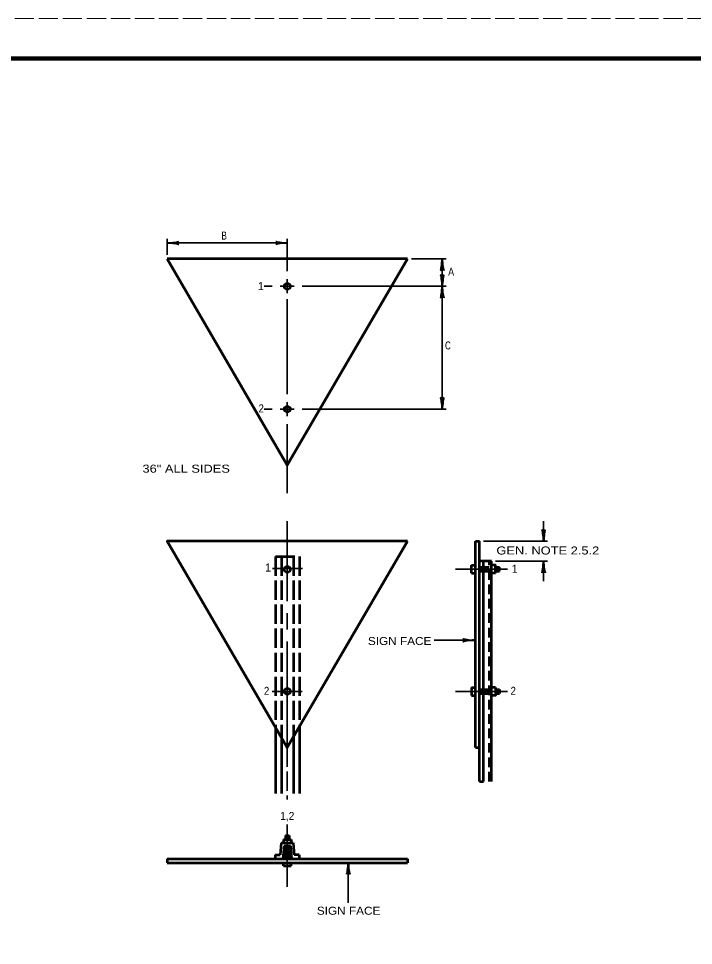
# Model space of a CAD drawing. Extents: x -68 to 613, y -1036 to -595.
# Drawn here: x 275.5 to 444, y -827 to -595.5 of the extents above; entities that cross this region are included whole.
import ezdxf
from ezdxf.enums import TextEntityAlignment as Align

# ---------------------------------------------------------------- set-up
doc = ezdxf.new("R2010")
doc.units = 0
doc.header["$LTSCALE"] = 0.8
doc.linetypes.add('LONG_DASHED', pattern=[7.5, 6, -1.5])
doc.linetypes.add('MEDIUM_DASHED', pattern=[4.5, 3, -1.5])
doc.layers.add('1', color=7, linetype='Continuous', lineweight=53)
doc.layers.add('61', color=7, linetype='Continuous', lineweight=35)

msp = doc.modelspace()

# ---------------------------------------------------------------- linework, layer by layer
at = {"layer": '1', "lineweight": 35}
for p, q in [((312.5613, -654.5509), (312.5613, -650.5509)), ((312.5613, -651.5509), (342.5613, -651.5509)), ((342.5613, -650.5509), (342.5613, -658.6261)), ((373.5613, -655.5509), (382.2473, -655.5509)), ((342.5613, -660.6261), (342.5613, -664.1261)), ((338.8113, -662.3761), (336.8113, -662.3761)), ((346.2473, -662.3761), (382.2473, -662.3761)), ((342.5613, -665.5555), (342.5613, -666.1261)), ((342.5613, -681.2257), (342.5613, -666.1261)), ((342.5613, -681.2257), (342.5613, -689.3009)), ((342.5613, -691.3009), (342.5613, -694.8009)), ((338.8113, -693.0509), (336.8113, -693.0509)), ((346.2473, -693.0509), (382.2473, -693.0509)), ((342.5613, -696.8009), (342.5613, -714.0509)), ((342.5613, -721.0509), (342.5613, -741.0509)), ((406.5613, -721.0509), (406.5613, -726.0509)), ((391.5613, -726.0509), (407.5613, -726.0509)), ((394.5613, -731.0509), (407.5613, -731.0509)), ((406.5613, -731.0509), (406.5613, -736.0509)), ((338.8754, -732.8761), (346.3754, -732.8761)), ((397.5613, -733.0509), (384.5613, -733.0509)), ((342.5613, -748.0509), (342.5613, -744.0509)), ((342.5613, -751.0509), (342.5613, -777.5509)), ((389.258, -750.7772), (379.2667, -750.7772)), ((338.8113, -763.5509), (346.3113, -763.5509)), ((397.5613, -763.5509), (384.5613, -763.5509)), ((342.5613, -796.8329), (342.5613, -812.3329)), ((357.7961, -806.3329), (357.7961, -816.3439))]:
    msp.add_line(p, q, dxfattribs=at)
at = {"layer": '1'}
for p, q in [((312.5613, -655.5509), (342.5613, -707.0509)), ((372.5613, -655.5509), (312.5613, -655.5509)), ((372.5613, -655.5509), (342.5613, -707.0509)), ((372.5613, -726.0509), (342.5613, -777.5509)), ((389.5613, -777.5509), (389.5613, -726.0509)), ((389.5613, -726.0509), (390.5613, -726.0509)), ((390.5613, -786.0509), (390.5613, -726.0509)), ((393.5613, -731.0509), (390.5613, -731.0509)), ((391.5613, -786.0509), (391.5613, -731.0509)), ((393.5613, -786.0509), (393.5613, -731.0509)), ((388.5613, -732.0509), (389.5613, -732.0509)), ((388.5613, -734.0509), (388.5613, -732.0509)), ((394.5613, -732.5509), (395.5613, -732.5509)), ((394.5613, -733.5509), (395.5613, -733.5509)), ((395.5613, -733.5509), (395.5613, -732.5509)), ((388.5613, -734.0509), (389.5613, -734.0509)), ((394.5613, -734.0509), (393.5613, -734.0509)), ((388.5613, -762.5509), (389.5613, -762.5509)), ((388.5613, -762.5509), (388.5613, -764.5509)), ((394.5613, -762.5509), (393.5613, -762.5509)), ((394.5613, -763.0509), (395.5613, -763.0509)), ((395.5613, -763.0509), (395.5613, -764.0509)), ((388.5613, -764.5509), (389.5613, -764.5509)), ((394.5613, -764.0509), (395.5613, -764.0509)), ((339.6254, -772.5109), (339.6254, -789.0859)), ((345.6254, -772.2909), (345.6254, -789.0859)), ((341.1254, -775.0859), (341.1254, -789.0859)), ((344.1254, -774.8659), (344.1254, -789.0859)), ((389.5613, -777.5509), (390.5613, -777.5509)), ((390.5613, -786.0509), (391.5613, -786.0509)), ((341.5847, -800.5679), (343.5378, -800.5679)), ((341.5847, -800.5679), (341.5847, -801.3179)), ((342.0847, -799.5679), (342.0847, -800.5679)), ((342.0847, -799.5679), (343.0378, -799.5679)), ((343.0378, -799.5679), (343.0378, -800.5679)), ((343.5378, -800.5679), (343.5378, -801.3179)), ((341.0613, -801.3329), (340.8113, -804.3329)), ((341.0613, -801.3329), (344.0613, -801.3329)), ((341.7513, -802.0829), (341.4805, -805.3329)), ((341.7513, -802.0829), (343.3712, -802.0829)), ((342.0847, -802.0829), (342.0847, -805.3329)), ((343.0378, -802.0829), (343.0378, -805.3329)), ((343.3712, -802.0829), (343.642, -805.3329)), ((344.0613, -801.3329), (344.3113, -804.3329)), ((312.5613, -805.3329), (372.5613, -805.3329)), ((312.5613, -805.3329), (312.5613, -806.3329)), ((339.5613, -804.3329), (339.5613, -805.3329)), ((339.5613, -804.3329), (340.8113, -804.3329)), ((345.5613, -804.3329), (344.3113, -804.3329)), ((345.5613, -804.3329), (345.5613, -805.3329)), ((372.5613, -805.3329), (372.5613, -806.3329)), ((312.5613, -806.3329), (372.5613, -806.3329)), ((341.5847, -807.0829), (341.5847, -806.3329)), ((341.5847, -807.0829), (343.5378, -807.0829)), ((343.5378, -807.0829), (343.5378, -806.3329))]:
    msp.add_line(p, q, dxfattribs=at)
at = {"layer": '1', "linetype": 'LONG_DASHED'}
for p, q in [((339.6254, -729.8761), (345.6254, -729.8761)), ((339.6254, -729.8761), (339.6254, -772.5109)), ((341.1254, -729.8761), (341.1254, -775.0859)), ((344.1254, -729.8761), (344.1254, -774.8659)), ((345.6254, -729.8761), (345.6254, -772.2909))]:
    msp.add_line(p, q, dxfattribs=at)
at = {"layer": '1', "linetype": 'MEDIUM_DASHED'}
for p, q in [((393.0613, -786.0509), (393.0613, -731.0509)), ((390.5613, -732.5509), (393.0613, -732.5509)), ((390.5613, -733.5509), (393.0613, -733.5509)), ((390.5613, -763.0509), (393.0613, -763.0509)), ((390.5613, -764.0509), (393.0613, -764.0509))]:
    msp.add_line(p, q, dxfattribs=at)
at = {"layer": '1', "linetype": 'LONG_DASHED', "lineweight": 35}
msp.add_line((342.5613, -777.5509), (342.5613, -790.5627), dxfattribs=at)
at = {"layer": '1', "lineweight": 35}
for points in [[(381.2473, -655.5509), (381.2473, -662.3761), (381.2473, -693.0509)], [(340.8113, -662.3761), (342.5613, -662.3761), (344.3113, -662.3761)], [(340.8113, -693.0509), (342.5613, -693.0509), (344.3113, -693.0509)]]:
    msp.add_lwpolyline(points, dxfattribs=at)
at = {"layer": '1'}
for points in [[(372.5613, -726.0509), (312.5613, -726.0509), (342.5613, -777.5509)], [(394.5613, -734.0509), (394.5613, -732.0509), (393.5613, -732.0509)], [(394.5613, -762.5509), (394.5613, -764.5509), (393.5613, -764.5509)]]:
    msp.add_lwpolyline(points, dxfattribs=at)
for centre in [(342.5613, -662.3761), (342.5613, -693.0509), (342.5613, -733.0509), (342.5613, -763.5509)]:
    msp.add_circle(centre, 0.75, dxfattribs=at)
at = {"layer": '1', "lineweight": 40}
for centre, major_axis, ratio, start_param, end_param in [((313.6818, -651.7625), (-1.7565, 0.1757), 0.07063, 3.14071475, 5.41810995), ((313.6818, -651.7625), (-1.7565, 0.1757), 0.07063, 3.14071475, 5.41810995), ((313.6525, -651.2746), (-1.7857, -0.1562), 0.122415, 0.89635335, 3.14159265), ((313.6525, -651.2746), (-1.7857, -0.1562), 0.122415, 0.89635335, 3.14159265), ((341.4701, -651.8272), (1.7857, 0.1562), 0.122415, 0.89635335, 3.14159265), ((341.4408, -651.3393), (1.7565, -0.1757), 0.07063, 3.14071475, 5.41810995), ((381.0356, -656.6714), (0.1757, 1.7565), 0.07063, 3.14071475, 5.41810995), ((381.0356, -656.6714), (0.1757, 1.7565), 0.07063, 3.14071475, 5.41810995), ((381.5235, -656.6421), (-0.1562, 1.7857), 0.122415, 0.89635335, 3.14159265), ((381.5235, -656.6421), (-0.1562, 1.7857), 0.122415, 0.89635335, 3.14159265), ((380.971, -661.2849), (0.1562, -1.7857), 0.122415, 0.89635335, 3.14159265), ((380.971, -661.2849), (0.1562, -1.7857), 0.122415, 0.89635335, 3.14159265), ((381.4589, -661.2556), (-0.1757, -1.7565), 0.07063, 3.14071475, 5.41810995), ((381.4589, -661.2556), (-0.1757, -1.7565), 0.07063, 3.14071475, 5.41810995), ((381.0356, -663.4966), (0.1757, 1.7565), 0.07063, 3.14071475, 5.41810995), ((381.0356, -663.4966), (0.1757, 1.7565), 0.07063, 3.14071475, 5.41810995), ((381.5235, -663.4673), (-0.1562, 1.7857), 0.122415, 0.89635335, 3.14159265), ((381.5235, -663.4673), (-0.1562, 1.7857), 0.122415, 0.89635335, 3.14159265), ((380.971, -691.9597), (0.1562, -1.7857), 0.122415, 0.89635335, 3.14159265), ((381.4589, -691.9304), (-0.1757, -1.7565), 0.07063, 3.14071475, 5.41810995), ((406.285, -724.9597), (0.1562, -1.7857), 0.122415, 0.89635335, 3.14159265), ((406.285, -724.9597), (0.1562, -1.7857), 0.122415, 0.89635335, 3.14159265), ((406.7729, -724.9304), (-0.1757, -1.7565), 0.07063, 3.14071475, 5.41810995), ((406.7729, -724.9304), (-0.1757, -1.7565), 0.07063, 3.14071475, 5.41810995), ((406.3497, -732.1714), (0.1757, 1.7565), 0.07063, 3.14071475, 5.41810995), ((406.8376, -732.1421), (-0.1562, 1.7857), 0.122415, 0.89635335, 3.14159265), ((388.1668, -751.0535), (1.7857, 0.1562), 0.122415, 0.89635335, 3.14159265), ((388.1668, -751.0535), (1.7857, 0.1562), 0.122415, 0.89635335, 3.14159265), ((388.1375, -750.5656), (1.7565, -0.1757), 0.07063, 3.14071475, 5.41810995), ((388.1375, -750.5656), (1.7565, -0.1757), 0.07063, 3.14071475, 5.41810995), ((357.5845, -807.4534), (0.1757, 1.7565), 0.07063, 3.14071475, 5.41810995), ((358.0724, -807.4241), (-0.1562, 1.7857), 0.122415, 0.89635335, 3.14159265)]:
    msp.add_ellipse(centre, major_axis=major_axis, ratio=ratio, start_param=start_param, end_param=end_param, dxfattribs=at)
at = {"layer": '61', "linetype": 'LONG_DASHED', "lineweight": 13}
msp.add_line((-67.5025, -595.4958), (612.5175, -595.4958), dxfattribs=at)
at = {"layer": '61', "lineweight": 158}
msp.add_lwpolyline([(601.5375, -605.4958), (-37.5025, -605.4958), (-37.5025, -1025.5158)], dxfattribs=at)

# ---------------------------------------------------------------- texts
at = {"layer": '1'}
for s, width, p in [('B', 0.75, (326.7988, -650.7134)), ('A', 0.85, (383.4791, -659.7389)), ('C', 0.75, (382.6693, -678.1371)), ('2', 0.9, (336.0527, -693.8739)), ('36" ALL SIDES', 1.2, (317.3135, -708.9164)), ('GEN. NOTE 2.5.2', 1.2, (407.6254, -729.3564)), ('SIGN FACE', 1.1, (370.6162, -751.9636)), ('2', 0.9, (337.399, -764.4052)), ('2', 0.9, (398.9798, -764.4052)), ('1,2', 0.95, (342.556, -795.6608)), ('SIGN FACE', 1.1, (357.8754, -819.33))]:
    msp.add_text(s, height=2, dxfattribs=dict(at, width=width)).set_placement(p, align=Align.CENTER)
for p in [(335.9883, -663.326), (337.7612, -733.6047), (399.3419, -733.9082)]:
    msp.add_text('1', height=2, dxfattribs=at).set_placement(p, align=Align.CENTER)

doc.saveas('drawing.dxf')
